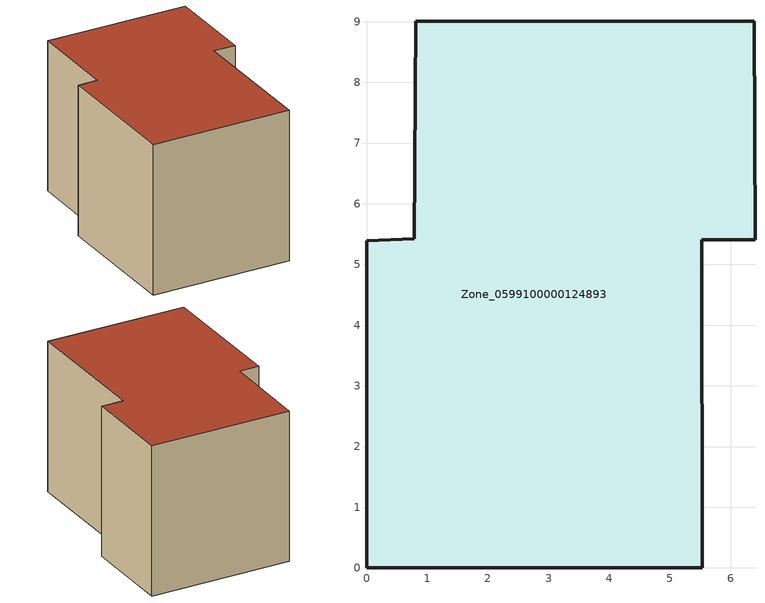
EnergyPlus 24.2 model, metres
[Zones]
Zone_0599100000124893
 floor ground (C_G): 5.53,0 0,0 0,5.39 0.79,5.42 0.81,9.01 6.39,9.01 6.4,5.41 5.52,5.41 z0
 wall outside (C_F): 0.79,5.42 0,5.39 0,0 5.53,0 5.52,5.41 6.4,5.41 6.39,9.01 0.81,9.01 0.79,5.42 z0:5.94
 roof outside (C_R): 6.39,9.01 0.81,9.01 0.79,5.42 0,5.39 0,0 5.53,0 5.52,5.41 6.4,5.41 z5.94
[BUILDING]
Pand.0599100000124893: North Axis=0; Terrain=City; Loads Convergence Tolerance Value=0.04; Temperature Convergence Tolerance Value=0.4; Solar Distribution=FullExterior; Maximum Number of Warmup Days=25; Minimum Number of Warmup Days=1
[Site:Location]
Rotterdam.The.Hague.AP_ZH_NLD Design_Conditions: Latitude=51.96; Longitude=4.45; Time Zone=1; Elevation=-4.5
[SITE:GROUNDTEMPERATURE:BUILDINGSURFACE]
18, 18, 18, 18, 18, 18, 18, 18, 18, 18, 18, 18
[MATERIAL] Thermal Absorptance=0.9; Solar Absorptance=0.7; Visible Absorptance=0.7
Name | Roughness | Thickness | Conductivity | Density | Specific Heat
G.TC.1946-1964 | MediumSmooth | 0.15 | 1 | 540 | 1210
F.TC.1946-1964 | Rough | 0.3 | 0.857143 | 1920 | 840
R.TC.1946-1964 | MediumRough | 0.2 | 0.235294 | 1500 | 1000
[CONSTRUCTION]
C_G: G.TC.1946-1964
C_F: F.TC.1946-1964
C_R: R.TC.1946-1964
[ZONE]
Zone_0599100000124893: Type=1; Multiplier=1; Ceiling Height=Autocalculate; Volume=Autocalculate; Floor Area=autocalculate; Part of Total Floor Area=Yes
[ZONEINFILTRATION:DESIGNFLOWRATE]
Infil_Zone_0599100000124893: Zone or ZoneList or Space or SpaceList=Zone_0599100000124893; Schedule=AlwaysOn; Design Flow Rate Calculation Method=Flow/Area; Flow Rate per Floor Area=0.003; Constant Term Coefficient=1; Temperature Term Coefficient=0; Velocity Term Coefficient=0; Velocity Squared Term Coefficient=0
[HVACTEMPLATE:ZONE:IDEALLOADSAIRSYSTEM]
Zone_0599100000124893: Maximum Heating Supply Air Temperature=50; Minimum Cooling Supply Air Temperature=13; Maximum Heating Supply Air Humidity Ratio=0.0156; Minimum Cooling Supply Air Humidity Ratio=0.0077; Heating Limit=NoLimit; Cooling Limit=NoLimit; Dehumidification Control Type=ConstantSensibleHeatRatio; Cooling Sensible Heat Ratio=0.7; Dehumidification Setpoint=60; Humidification Control Type=None; Humidification Setpoint=30; Outdoor Air Method=None; Outdoor Air Flow Rate per Person=0.00944; Outdoor Air Flow Rate per Zone Floor Area=0; Outdoor Air Flow Rate per Zone=0; Demand Controlled Ventilation Type=None; Outdoor Air Economizer Type=NoEconomizer; Heat Recovery Type=None; Sensible Heat Recovery Effectiveness=0.7; Latent Heat Recovery Effectiveness=0.65
[ZONECONTROL:THERMOSTAT]
ThermostatControl_Zone_0599100000124893: Zone or ZoneList=Zone_0599100000124893; Control Type Schedule=DualSetpointControlType; Control 1=Thermostat_Zone_0599100000124893; Temperature Difference Between Cutout And Setpoint=0
[THERMOSTATSETPOINT:DUALSETPOINT]
Thermostat_Zone_0599100000124893: Heating Setpoint Temperature Schedule=HeatingSetpoint_Zone_0599100000124893; Cooling Setpoint Temperature Schedule=CoolingSetpoint_Zone_0599100000124893
[SCHEDULE:COMPACT]
HeatingSetpoint_Zone_0599100000124893: Through: 12/31, For: AllDays, Until: 24:00, 21
CoolingSetpoint_Zone_0599100000124893: Through: 12/31, For: AllDays, Until: 24:00, 24
DualSetpointControlType: Through: 12/31, For: AllDays, Until: 24:00, 4
AlwaysOn: Through: 12/31, For: AllDays, Until: 24:00, 1
